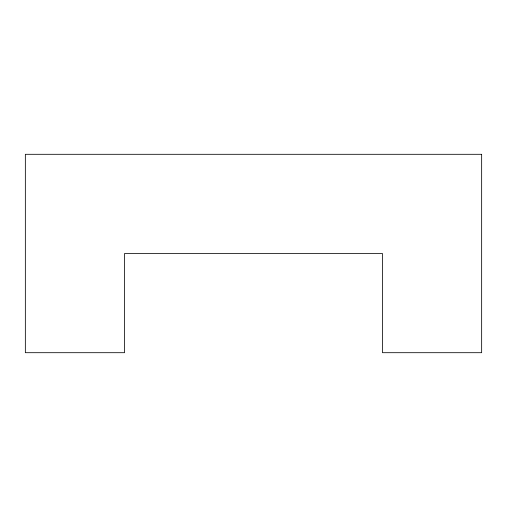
<?xml version="1.0" encoding="UTF-8"?>
<svg xmlns="http://www.w3.org/2000/svg" width="507" height="507" viewBox="0 0 507 507"><rect width="100%" height="100%" fill="white"/><g stroke="black" fill="none" stroke-linecap="round" stroke-linejoin="round"><path stroke-width="0.76" d="M481.65 154.305L25.35 154.305L25.35 352.695L124.545 352.695L124.545 253.5L382.455 253.5L382.455 352.695L481.65 352.695L481.65 154.305"/></g></svg>
